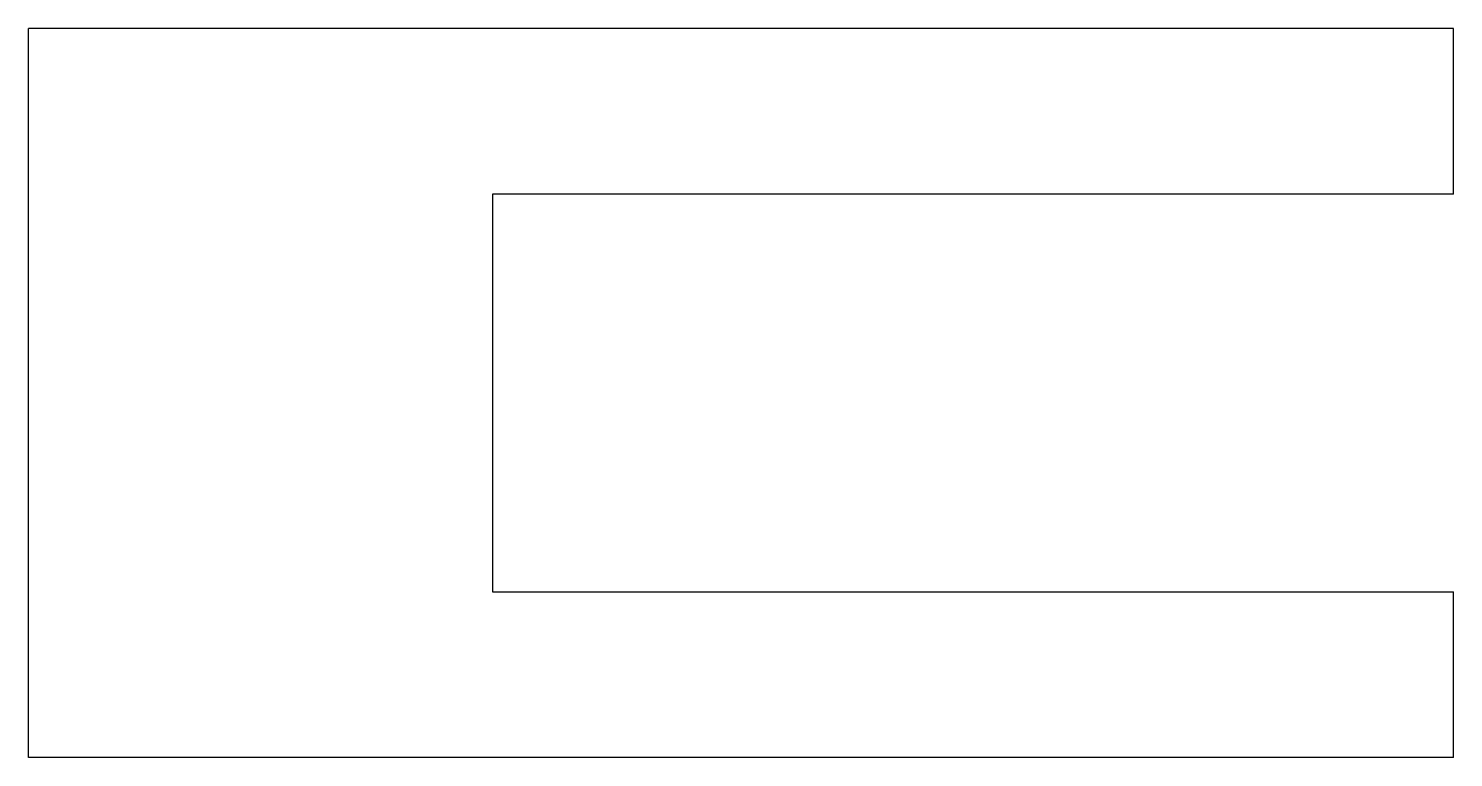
# Model space of a CAD drawing. Header units: metres. Extents: x -34 to 9, y -22 to 0.
import ezdxf

# ---------------------------------------------------------------- set-up
doc = ezdxf.new("R2010")
doc.units = ezdxf.units.M

msp = doc.modelspace()

# ---------------------------------------------------------------- linework, layer by layer
for points in [[(9, 0), (8.14, 0), (7.28, 0), (6.42, 0), (5.56, 0), (4.7, 0), (3.84, 0), (2.98, 0), (2.12, 0), (1.26, 0), (0.4, 0), (-0.46, 0), (-1.32, 0), (-2.18, 0), (-3.04, 0), (-3.9, 0), (-4.76, 0), (-5.62, 0), (-6.48, 0), (-7.34, 0), (-8.2, 0), (-9.06, 0), (-9.92, 0), (-10.78, 0), (-11.64, 0), (-12.5, 0), (-13.36, 0), (-14.22, 0), (-15.08, 0), (-15.94, 0), (-16.8, 0), (-17.66, 0), (-18.52, 0), (-19.38, 0), (-20.24, 0), (-21.1, 0), (-21.96, 0), (-22.82, 0), (-23.68, 0), (-24.54, 0), (-25.4, 0), (-26.26, 0), (-27.12, 0), (-27.98, 0), (-28.84, 0), (-29.7, 0), (-30.56, 0), (-31.42, 0), (-32.28, 0), (-33.14, 0), (-34, 0)], [(-34, -22), (-34, -21.56), (-34, -21.12), (-34, -20.68), (-34, -20.24), (-34, -19.8), (-34, -19.36), (-34, -18.92), (-34, -18.48), (-34, -18.04), (-34, -17.6), (-34, -17.16), (-34, -16.72), (-34, -16.28), (-34, -15.84), (-34, -15.4), (-34, -14.96), (-34, -14.52), (-34, -14.08), (-34, -13.64), (-34, -13.2), (-34, -12.76), (-34, -12.32), (-34, -11.88), (-34, -11.44), (-34, -11), (-34, -10.56), (-34, -10.12), (-34, -9.68), (-34, -9.24), (-34, -8.8), (-34, -8.36), (-34, -7.92), (-34, -7.48), (-34, -7.04), (-34, -6.6), (-34, -6.16), (-34, -5.72), (-34, -5.28), (-34, -4.84), (-34, -4.4), (-34, -3.96), (-34, -3.52), (-34, -3.08), (-34, -2.64), (-34, -2.2), (-34, -1.76), (-34, -1.32), (-34, -0.88), (-34, -0.44), (-34, 0)], [(9, -5), (9, -4.9), (9, -4.8), (9, -4.7), (9, -4.6), (9, -4.5), (9, -4.4), (9, -4.3), (9, -4.2), (9, -4.1), (9, -4), (9, -3.9), (9, -3.8), (9, -3.7), (9, -3.6), (9, -3.5), (9, -3.4), (9, -3.3), (9, -3.2), (9, -3.1), (9, -3), (9, -2.9), (9, -2.8), (9, -2.7), (9, -2.6), (9, -2.5), (9, -2.4), (9, -2.3), (9, -2.2), (9, -2.1), (9, -2), (9, -1.9), (9, -1.8), (9, -1.7), (9, -1.6), (9, -1.5), (9, -1.4), (9, -1.3), (9, -1.2), (9, -1.1), (9, -1), (9, -0.9), (9, -0.8), (9, -0.7), (9, -0.6), (9, -0.5), (9, -0.4), (9, -0.3), (9, -0.2), (9, -0.1), (9, 0)], [(9, -5), (8.42, -5), (7.84, -5), (7.26, -5), (6.68, -5), (6.1, -5), (5.52, -5), (4.94, -5), (4.36, -5), (3.78, -5), (3.2, -5), (2.62, -5), (2.04, -5), (1.46, -5), (0.88, -5), (0.3, -5), (-0.28, -5), (-0.86, -5), (-1.44, -5), (-2.02, -5), (-2.6, -5), (-3.18, -5), (-3.76, -5), (-4.34, -5), (-4.92, -5), (-5.5, -5), (-6.08, -5), (-6.66, -5), (-7.24, -5), (-7.82, -5), (-8.4, -5), (-8.98, -5), (-9.56, -5), (-10.14, -5), (-10.72, -5), (-11.3, -5), (-11.88, -5), (-12.46, -5), (-13.04, -5), (-13.62, -5), (-14.2, -5), (-14.78, -5), (-15.36, -5), (-15.94, -5), (-16.52, -5), (-17.1, -5), (-17.68, -5), (-18.26, -5), (-18.84, -5), (-19.42, -5), (-20, -5)], [(-20, -5), (-20, -5.24), (-20, -5.48), (-20, -5.72), (-20, -5.96), (-20, -6.2), (-20, -6.44), (-20, -6.68), (-20, -6.92), (-20, -7.16), (-20, -7.4), (-20, -7.64), (-20, -7.88), (-20, -8.12), (-20, -8.36), (-20, -8.6), (-20, -8.84), (-20, -9.08), (-20, -9.32), (-20, -9.56), (-20, -9.8), (-20, -10.04), (-20, -10.28), (-20, -10.52), (-20, -10.76), (-20, -11), (-20, -11.24), (-20, -11.48), (-20, -11.72), (-20, -11.96), (-20, -12.2), (-20, -12.44), (-20, -12.68), (-20, -12.92), (-20, -13.16), (-20, -13.4), (-20, -13.64), (-20, -13.88), (-20, -14.12), (-20, -14.36), (-20, -14.6), (-20, -14.84), (-20, -15.08), (-20, -15.32), (-20, -15.56), (-20, -15.8), (-20, -16.04), (-20, -16.28), (-20, -16.52), (-20, -16.76), (-20, -17)], [(-20, -17), (-19.42, -17), (-18.84, -17), (-18.26, -17), (-17.68, -17), (-17.1, -17), (-16.52, -17), (-15.94, -17), (-15.36, -17), (-14.78, -17), (-14.2, -17), (-13.62, -17), (-13.04, -17), (-12.46, -17), (-11.88, -17), (-11.3, -17), (-10.72, -17), (-10.14, -17), (-9.56, -17), (-8.98, -17), (-8.4, -17), (-7.82, -17), (-7.24, -17), (-6.66, -17), (-6.08, -17), (-5.5, -17), (-4.92, -17), (-4.34, -17), (-3.76, -17), (-3.18, -17), (-2.6, -17), (-2.02, -17), (-1.44, -17), (-0.86, -17), (-0.28, -17), (0.3, -17), (0.88, -17), (1.46, -17), (2.04, -17), (2.62, -17), (3.2, -17), (3.78, -17), (4.36, -17), (4.94, -17), (5.52, -17), (6.1, -17), (6.68, -17), (7.26, -17), (7.84, -17), (8.42, -17), (9, -17)], [(9, -22), (9, -21.9), (9, -21.8), (9, -21.7), (9, -21.6), (9, -21.5), (9, -21.4), (9, -21.3), (9, -21.2), (9, -21.1), (9, -21), (9, -20.9), (9, -20.8), (9, -20.7), (9, -20.6), (9, -20.5), (9, -20.4), (9, -20.3), (9, -20.2), (9, -20.1), (9, -20), (9, -19.9), (9, -19.8), (9, -19.7), (9, -19.6), (9, -19.5), (9, -19.4), (9, -19.3), (9, -19.2), (9, -19.1), (9, -19), (9, -18.9), (9, -18.8), (9, -18.7), (9, -18.6), (9, -18.5), (9, -18.4), (9, -18.3), (9, -18.2), (9, -18.1), (9, -18), (9, -17.9), (9, -17.8), (9, -17.7), (9, -17.6), (9, -17.5), (9, -17.4), (9, -17.3), (9, -17.2), (9, -17.1), (9, -17)], [(9, -22), (8.14, -22), (7.28, -22), (6.42, -22), (5.56, -22), (4.7, -22), (3.84, -22), (2.98, -22), (2.12, -22), (1.26, -22), (0.4, -22), (-0.46, -22), (-1.32, -22), (-2.18, -22), (-3.04, -22), (-3.9, -22), (-4.76, -22), (-5.62, -22), (-6.48, -22), (-7.34, -22), (-8.2, -22), (-9.06, -22), (-9.92, -22), (-10.78, -22), (-11.64, -22), (-12.5, -22), (-13.36, -22), (-14.22, -22), (-15.08, -22), (-15.94, -22), (-16.8, -22), (-17.66, -22), (-18.52, -22), (-19.38, -22), (-20.24, -22), (-21.1, -22), (-21.96, -22), (-22.82, -22), (-23.68, -22), (-24.54, -22), (-25.4, -22), (-26.26, -22), (-27.12, -22), (-27.98, -22), (-28.84, -22), (-29.7, -22), (-30.56, -22), (-31.42, -22), (-32.28, -22), (-33.14, -22), (-34, -22)]]:
    msp.add_lwpolyline(points)

doc.saveas('drawing.dxf')
